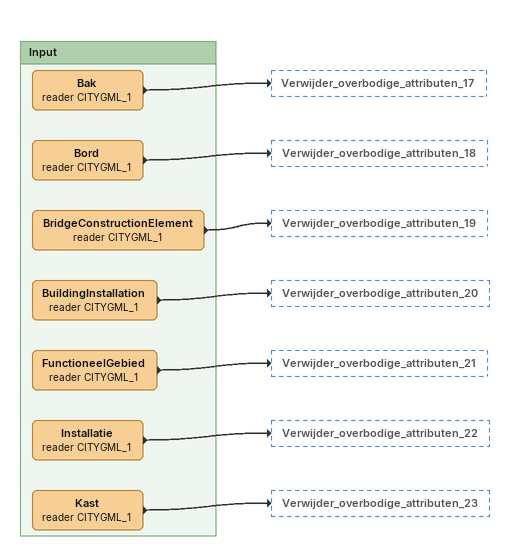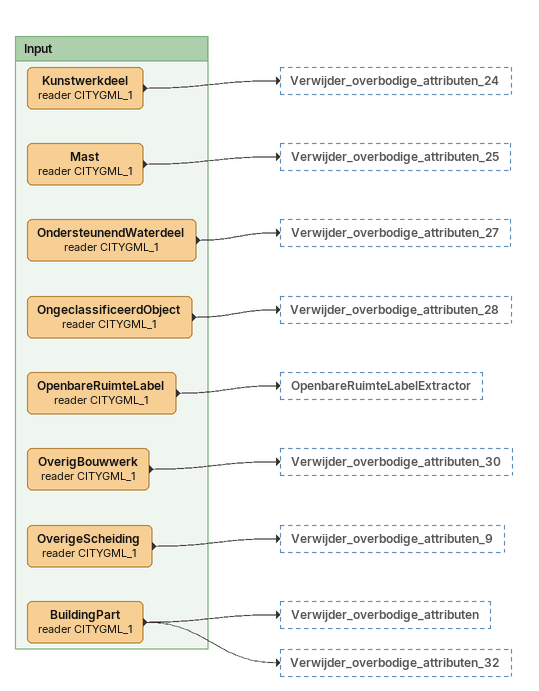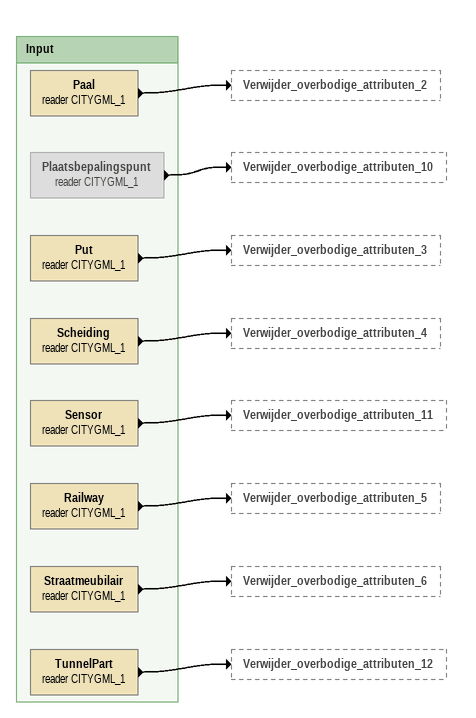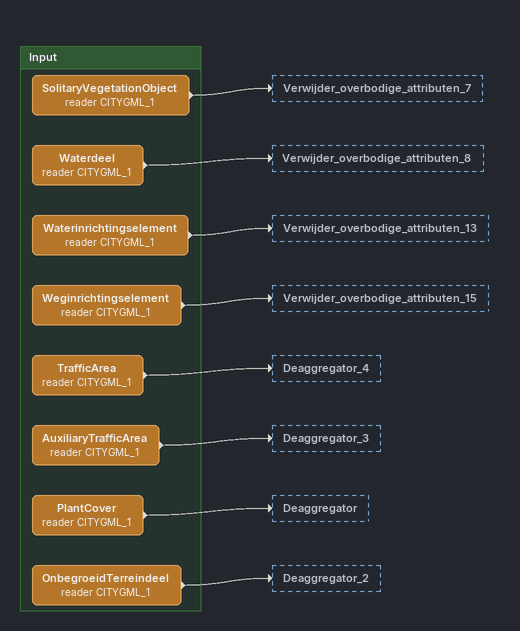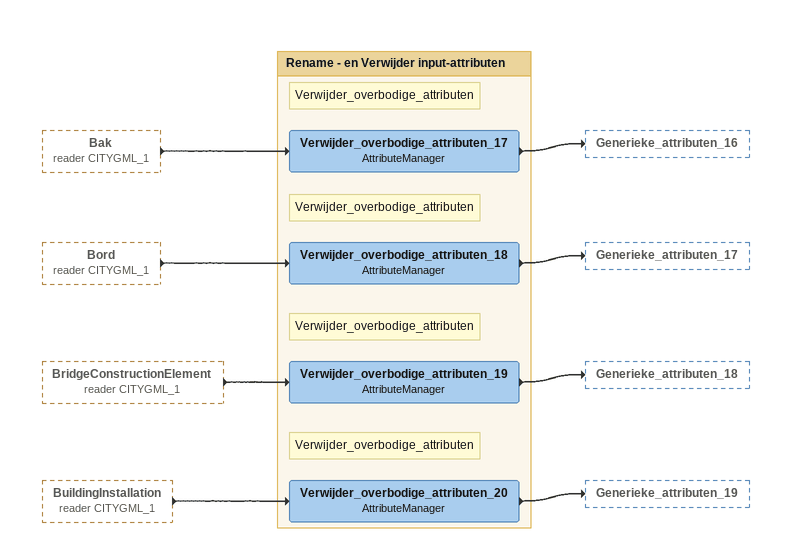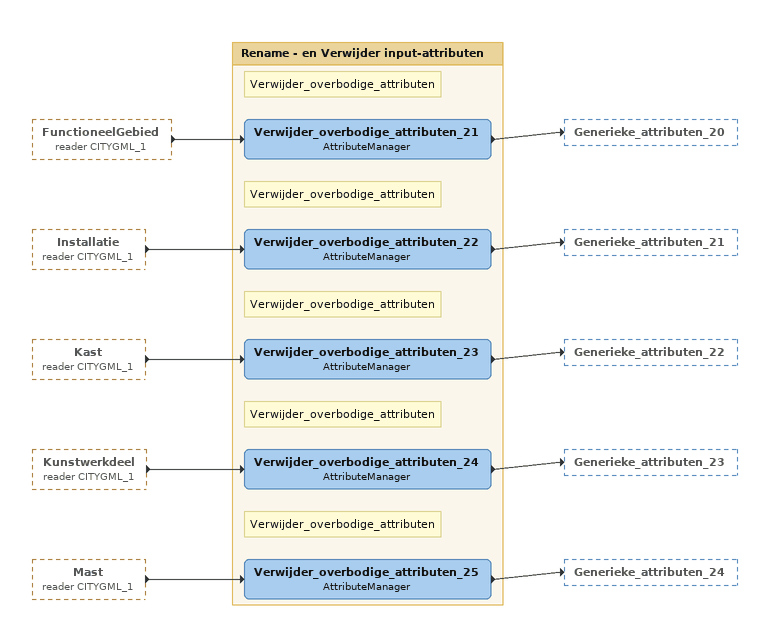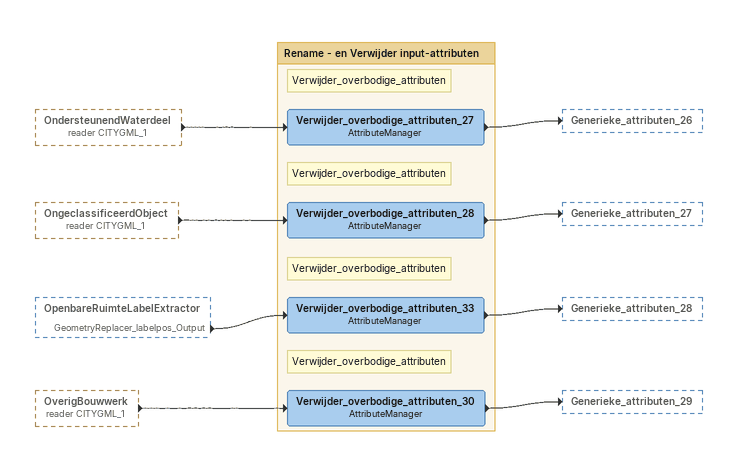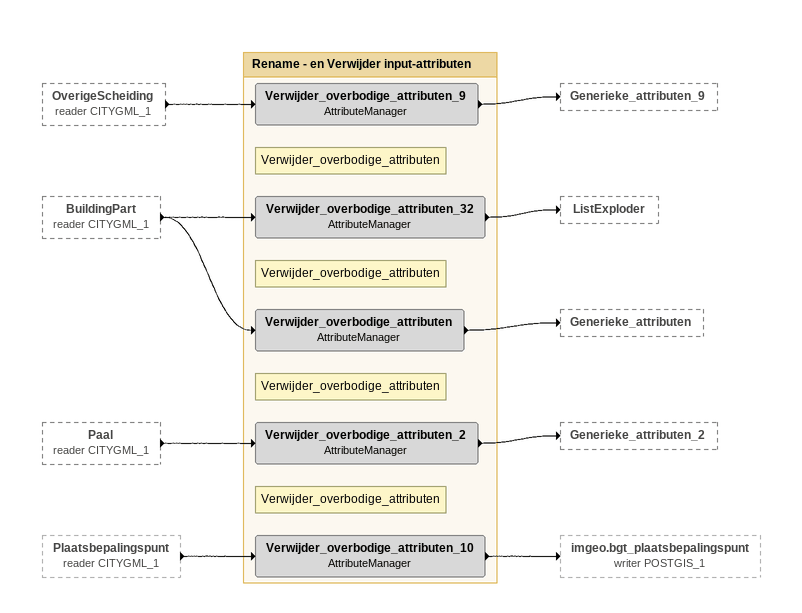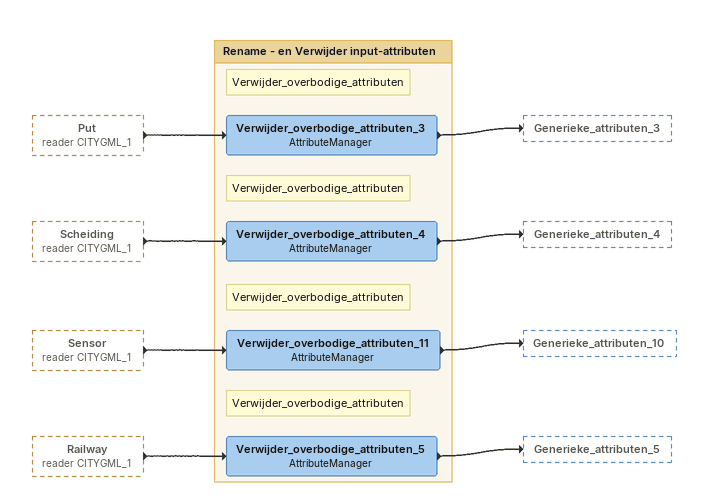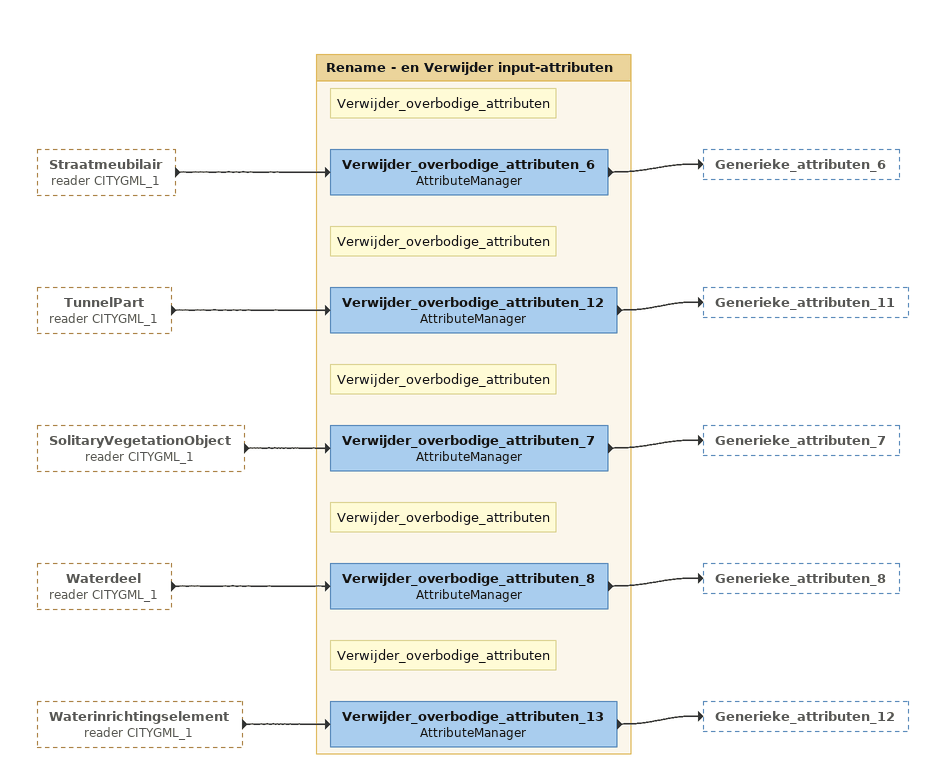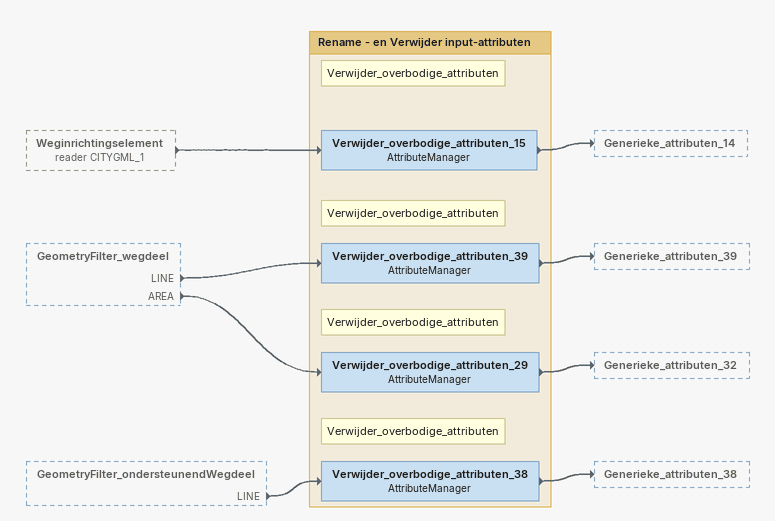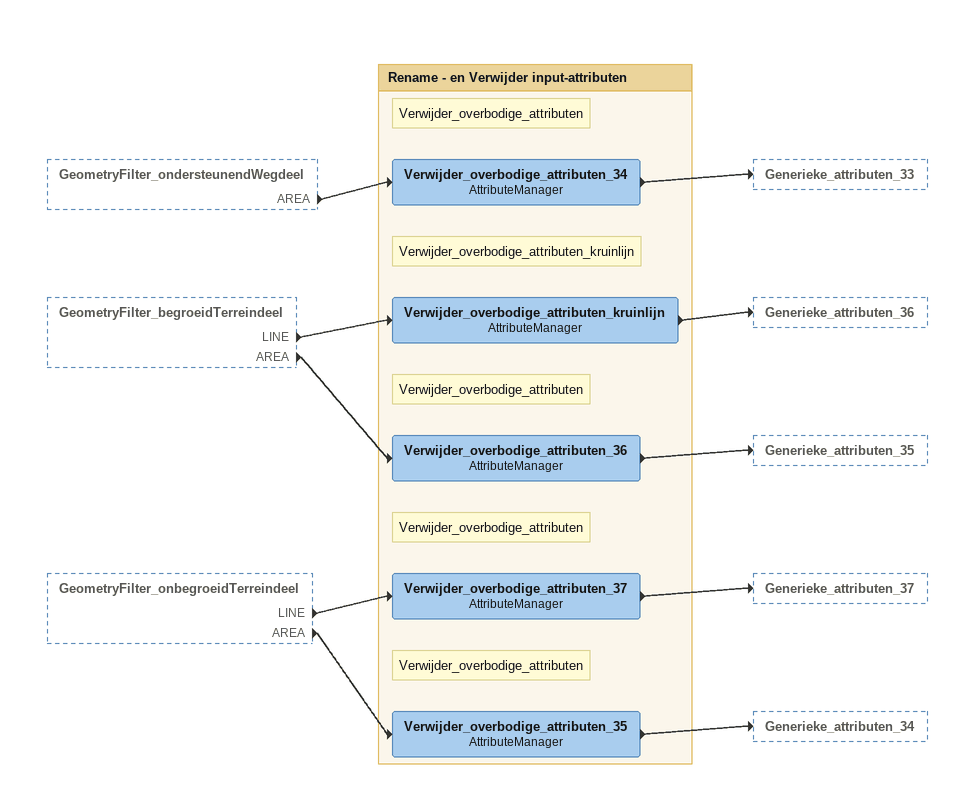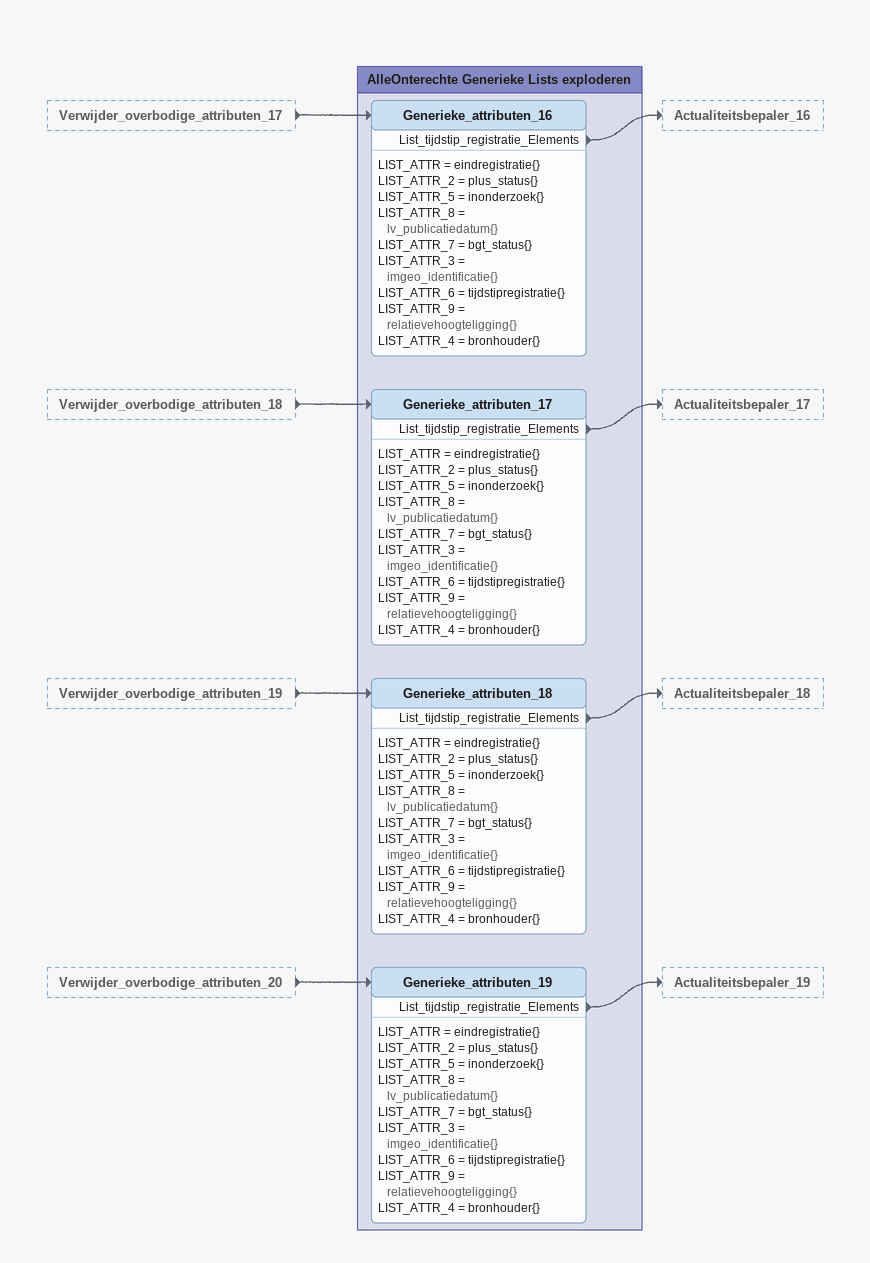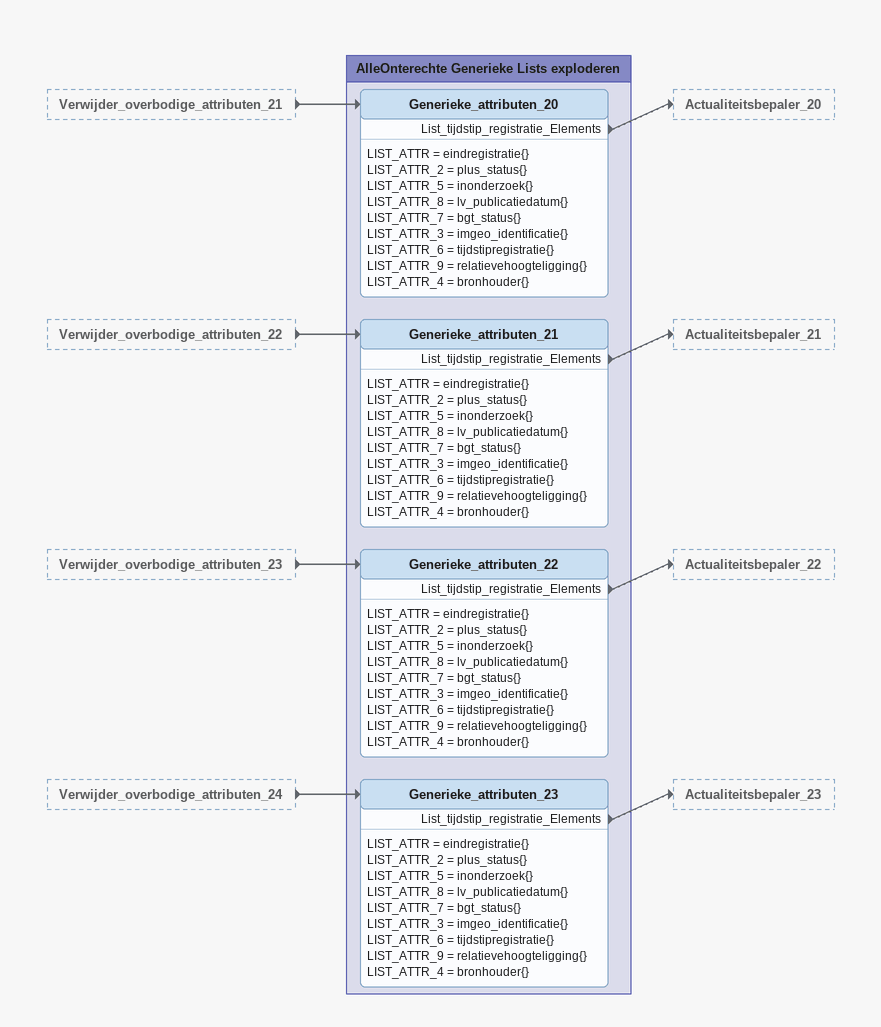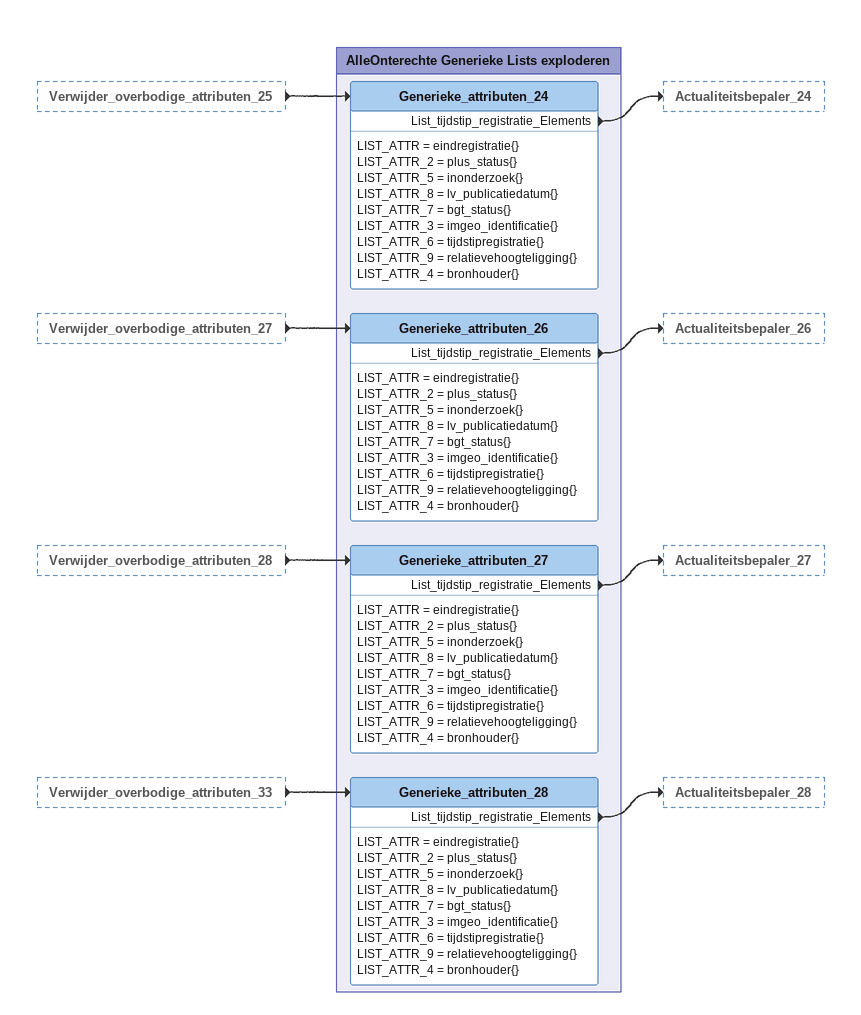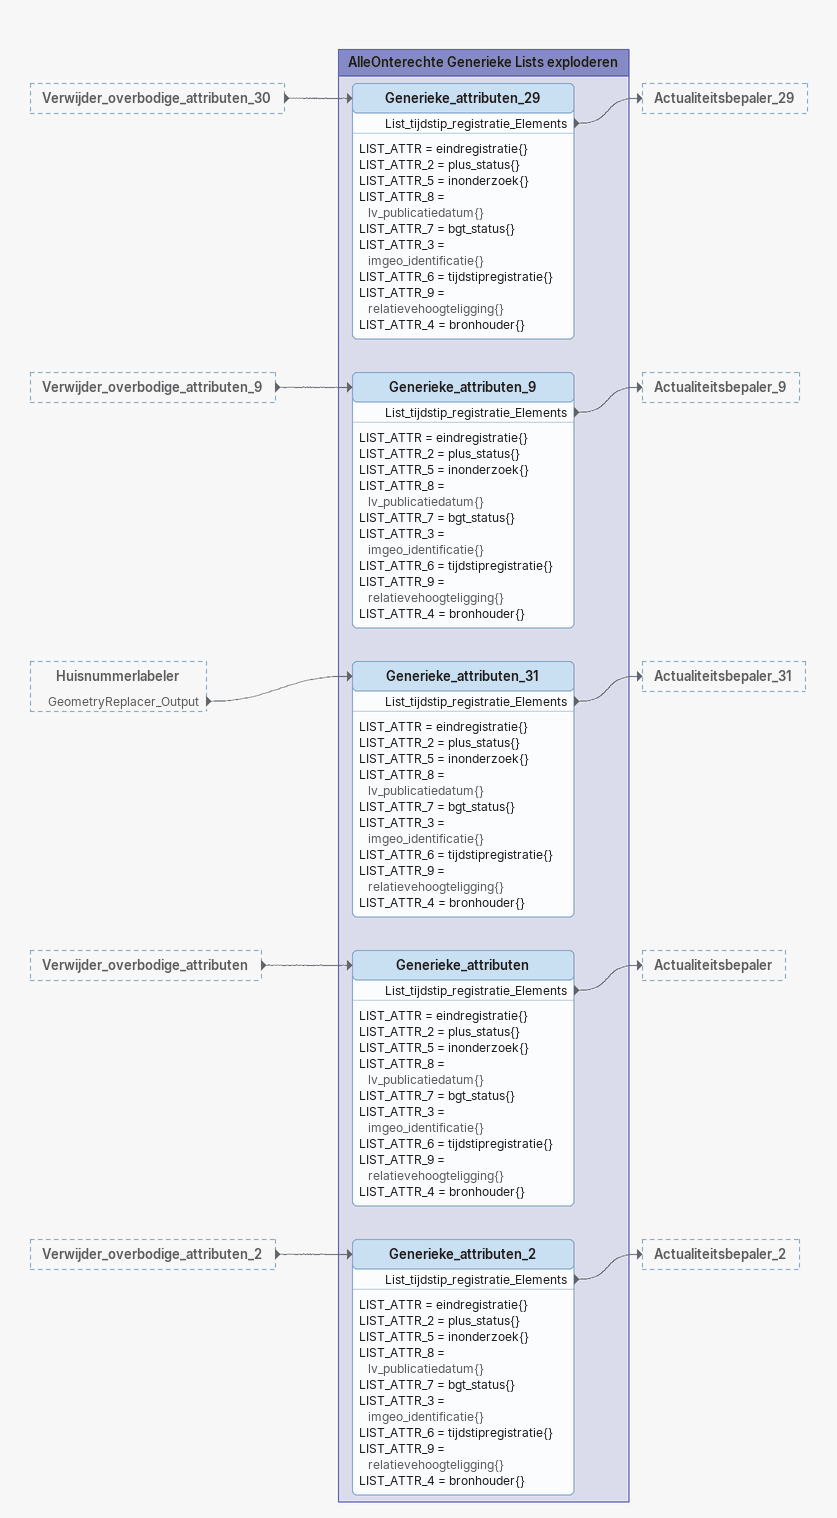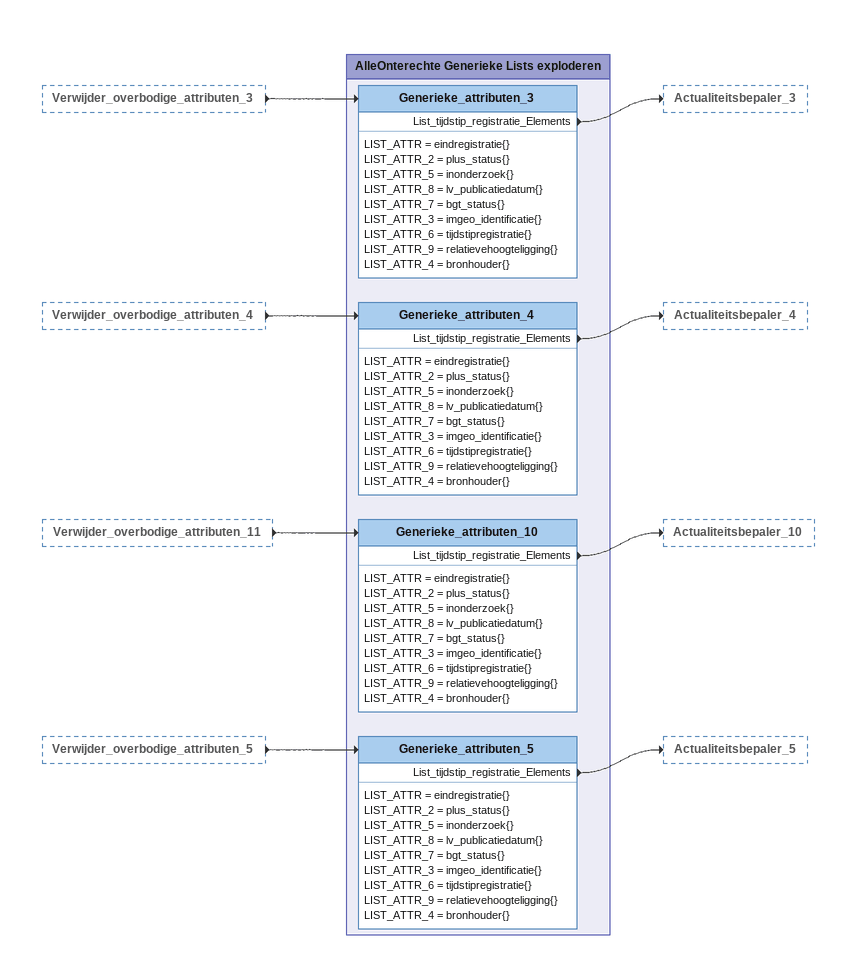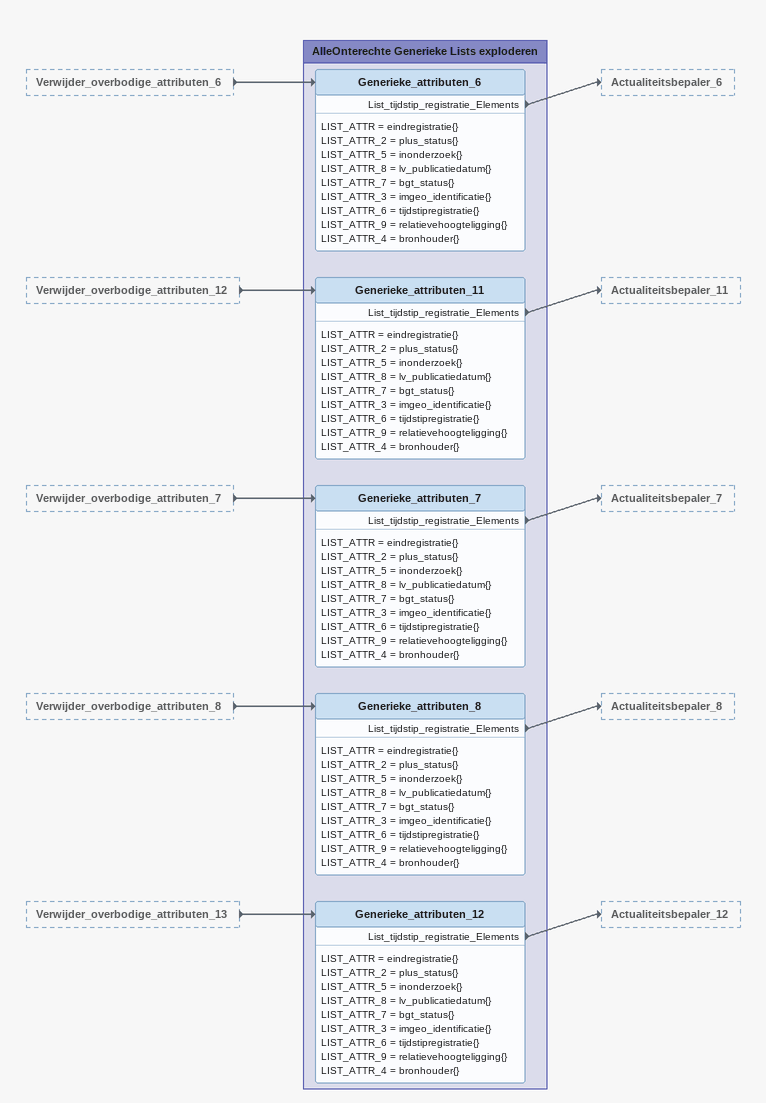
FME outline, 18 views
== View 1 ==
Bookmark: Input
Bak (reader CITYGML_1)
    -> Verwijder_overbodige_attributen_17
Bord (reader CITYGML_1)
    -> Verwijder_overbodige_attributen_18
BridgeConstructionElement (reader CITYGML_1)
    -> Verwijder_overbodige_attributen_19
BuildingInstallation (reader CITYGML_1)
    -> Verwijder_overbodige_attributen_20
FunctioneelGebied (reader CITYGML_1)
    -> Verwijder_overbodige_attributen_21
Installatie (reader CITYGML_1)
    -> Verwijder_overbodige_attributen_22
Kast (reader CITYGML_1)
    -> Verwijder_overbodige_attributen_23

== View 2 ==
Bookmark: Input
Kunstwerkdeel (reader CITYGML_1)
    -> Verwijder_overbodige_attributen_24
Mast (reader CITYGML_1)
    -> Verwijder_overbodige_attributen_25
OndersteunendWaterdeel (reader CITYGML_1)
    -> Verwijder_overbodige_attributen_27
OngeclassificeerdObject (reader CITYGML_1)
    -> Verwijder_overbodige_attributen_28
OpenbareRuimteLabel (reader CITYGML_1)
    -> OpenbareRuimteLabelExtractor
OverigBouwwerk (reader CITYGML_1)
    -> Verwijder_overbodige_attributen_30
OverigeScheiding (reader CITYGML_1)
    -> Verwijder_overbodige_attributen_9
BuildingPart (reader CITYGML_1)
    -> Verwijder_overbodige_attributen
    -> Verwijder_overbodige_attributen_32

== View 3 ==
Bookmark: Input
Paal (reader CITYGML_1)
    -> Verwijder_overbodige_attributen_2
Plaatsbepalingspunt (reader CITYGML_1) [off]
    -> Verwijder_overbodige_attributen_10
Put (reader CITYGML_1)
    -> Verwijder_overbodige_attributen_3
Scheiding (reader CITYGML_1)
    -> Verwijder_overbodige_attributen_4
Sensor (reader CITYGML_1)
    -> Verwijder_overbodige_attributen_11
Railway (reader CITYGML_1)
    -> Verwijder_overbodige_attributen_5
Straatmeubilair (reader CITYGML_1)
    -> Verwijder_overbodige_attributen_6
TunnelPart (reader CITYGML_1)
    -> Verwijder_overbodige_attributen_12

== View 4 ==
Bookmark: Input
SolitaryVegetationObject (reader CITYGML_1)
    -> Verwijder_overbodige_attributen_7
Waterdeel (reader CITYGML_1)
    -> Verwijder_overbodige_attributen_8
Waterinrichtingselement (reader CITYGML_1)
    -> Verwijder_overbodige_attributen_13
Weginrichtingselement (reader CITYGML_1)
    -> Verwijder_overbodige_attributen_15
TrafficArea (reader CITYGML_1)
    -> Deaggregator_4
AuxiliaryTrafficArea (reader CITYGML_1)
    -> Deaggregator_3
PlantCover (reader CITYGML_1)
    -> Deaggregator
OnbegroeidTerreindeel (reader CITYGML_1)
    -> Deaggregator_2

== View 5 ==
Bak (reader CITYGML_1) [outside]
    -> Verwijder_overbodige_attributen_17
Bord (reader CITYGML_1) [outside]
    -> Verwijder_overbodige_attributen_18
BridgeConstructionElement (reader CITYGML_1) [outside]
    -> Verwijder_overbodige_attributen_19
BuildingInstallation (reader CITYGML_1) [outside]
    -> Verwijder_overbodige_attributen_20

Bookmark: Rename - en Verwijder input-attributen
Note: Verwijder_overbodige_attributen
Verwijder_overbodige_attributen_17: AttributeManager
    -> Generieke_attributen_16
Note: Verwijder_overbodige_attributen
Verwijder_overbodige_attributen_18: AttributeManager
    -> Generieke_attributen_17
Note: Verwijder_overbodige_attributen
Verwijder_overbodige_attributen_19: AttributeManager
    -> Generieke_attributen_18
Note: Verwijder_overbodige_attributen
Verwijder_overbodige_attributen_20: AttributeManager
    -> Generieke_attributen_19

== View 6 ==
FunctioneelGebied (reader CITYGML_1) [outside]
    -> Verwijder_overbodige_attributen_21
Installatie (reader CITYGML_1) [outside]
    -> Verwijder_overbodige_attributen_22
Kast (reader CITYGML_1) [outside]
    -> Verwijder_overbodige_attributen_23
Kunstwerkdeel (reader CITYGML_1) [outside]
    -> Verwijder_overbodige_attributen_24
Mast (reader CITYGML_1) [outside]
    -> Verwijder_overbodige_attributen_25

Bookmark: Rename - en Verwijder input-attributen
Note: Verwijder_overbodige_attributen
Verwijder_overbodige_attributen_21: AttributeManager
    -> Generieke_attributen_20
Note: Verwijder_overbodige_attributen
Verwijder_overbodige_attributen_22: AttributeManager
    -> Generieke_attributen_21
Note: Verwijder_overbodige_attributen
Verwijder_overbodige_attributen_23: AttributeManager
    -> Generieke_attributen_22
Note: Verwijder_overbodige_attributen
Verwijder_overbodige_attributen_24: AttributeManager
    -> Generieke_attributen_23
Note: Verwijder_overbodige_attributen
Verwijder_overbodige_attributen_25: AttributeManager
    -> Generieke_attributen_24

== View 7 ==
OndersteunendWaterdeel (reader CITYGML_1) [outside]
    -> Verwijder_overbodige_attributen_27
OngeclassificeerdObject (reader CITYGML_1) [outside]
    -> Verwijder_overbodige_attributen_28
OpenbareRuimteLabelExtractor [outside]
    GeometryReplacer_labelpos_Output -> Verwijder_overbodige_attributen_33
OverigBouwwerk (reader CITYGML_1) [outside]
    -> Verwijder_overbodige_attributen_30

Bookmark: Rename - en Verwijder input-attributen
Note: Verwijder_overbodige_attributen
Verwijder_overbodige_attributen_27: AttributeManager
    -> Generieke_attributen_26
Note: Verwijder_overbodige_attributen
Verwijder_overbodige_attributen_28: AttributeManager
    -> Generieke_attributen_27
Note: Verwijder_overbodige_attributen
Verwijder_overbodige_attributen_33: AttributeManager
    -> Generieke_attributen_28
Note: Verwijder_overbodige_attributen
Verwijder_overbodige_attributen_30: AttributeManager
    -> Generieke_attributen_29

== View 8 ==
OverigeScheiding (reader CITYGML_1) [outside]
    -> Verwijder_overbodige_attributen_9
BuildingPart (reader CITYGML_1) [outside]
    -> Verwijder_overbodige_attributen
    -> Verwijder_overbodige_attributen_32
Paal (reader CITYGML_1) [outside]
    -> Verwijder_overbodige_attributen_2
Plaatsbepalingspunt (reader CITYGML_1) [outside]
    -> Verwijder_overbodige_attributen_10

Bookmark: Rename - en Verwijder input-attributen
Verwijder_overbodige_attributen_9: AttributeManager
    -> Generieke_attributen_9
Note: Verwijder_overbodige_attributen
Verwijder_overbodige_attributen_32: AttributeManager
    -> ListExploder
Note: Verwijder_overbodige_attributen
Verwijder_overbodige_attributen: AttributeManager
    -> Generieke_attributen
Note: Verwijder_overbodige_attributen
Verwijder_overbodige_attributen_2: AttributeManager
    -> Generieke_attributen_2
Note: Verwijder_overbodige_attributen
Verwijder_overbodige_attributen_10: AttributeManager
    -> imgeo.bgt_plaatsbepalingspunt (writer POSTGIS_1)

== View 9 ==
Put (reader CITYGML_1) [outside]
    -> Verwijder_overbodige_attributen_3
Scheiding (reader CITYGML_1) [outside]
    -> Verwijder_overbodige_attributen_4
Sensor (reader CITYGML_1) [outside]
    -> Verwijder_overbodige_attributen_11
Railway (reader CITYGML_1) [outside]
    -> Verwijder_overbodige_attributen_5

Bookmark: Rename - en Verwijder input-attributen
Note: Verwijder_overbodige_attributen
Verwijder_overbodige_attributen_3: AttributeManager
    -> Generieke_attributen_3
Note: Verwijder_overbodige_attributen
Verwijder_overbodige_attributen_4: AttributeManager
    -> Generieke_attributen_4
Note: Verwijder_overbodige_attributen
Verwijder_overbodige_attributen_11: AttributeManager
    -> Generieke_attributen_10
Note: Verwijder_overbodige_attributen
Verwijder_overbodige_attributen_5: AttributeManager
    -> Generieke_attributen_5

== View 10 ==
Straatmeubilair (reader CITYGML_1) [outside]
    -> Verwijder_overbodige_attributen_6
TunnelPart (reader CITYGML_1) [outside]
    -> Verwijder_overbodige_attributen_12
SolitaryVegetationObject (reader CITYGML_1) [outside]
    -> Verwijder_overbodige_attributen_7
Waterdeel (reader CITYGML_1) [outside]
    -> Verwijder_overbodige_attributen_8
Waterinrichtingselement (reader CITYGML_1) [outside]
    -> Verwijder_overbodige_attributen_13

Bookmark: Rename - en Verwijder input-attributen
Note: Verwijder_overbodige_attributen
Verwijder_overbodige_attributen_6: AttributeManager
    -> Generieke_attributen_6
Note: Verwijder_overbodige_attributen
Verwijder_overbodige_attributen_12: AttributeManager
    -> Generieke_attributen_11
Note: Verwijder_overbodige_attributen
Verwijder_overbodige_attributen_7: AttributeManager
    -> Generieke_attributen_7
Note: Verwijder_overbodige_attributen
Verwijder_overbodige_attributen_8: AttributeManager
    -> Generieke_attributen_8
Note: Verwijder_overbodige_attributen
Verwijder_overbodige_attributen_13: AttributeManager
    -> Generieke_attributen_12

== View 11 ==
Weginrichtingselement (reader CITYGML_1) [outside]
    -> Verwijder_overbodige_attributen_15
GeometryFilter_wegdeel [outside]
    LINE -> Verwijder_overbodige_attributen_39
    AREA -> Verwijder_overbodige_attributen_29
GeometryFilter_ondersteunendWegdeel [outside]
    LINE -> Verwijder_overbodige_attributen_38

Bookmark: Rename - en Verwijder input-attributen
Note: Verwijder_overbodige_attributen
Verwijder_overbodige_attributen_15: AttributeManager
    -> Generieke_attributen_14
Note: Verwijder_overbodige_attributen
Verwijder_overbodige_attributen_39: AttributeManager
    -> Generieke_attributen_39
Note: Verwijder_overbodige_attributen
Verwijder_overbodige_attributen_29: AttributeManager
    -> Generieke_attributen_32
Note: Verwijder_overbodige_attributen
Verwijder_overbodige_attributen_38: AttributeManager
    -> Generieke_attributen_38

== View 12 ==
GeometryFilter_ondersteunendWegdeel [outside]
    AREA -> Verwijder_overbodige_attributen_34
GeometryFilter_begroeidTerreindeel [outside]
    LINE -> Verwijder_overbodige_attributen_kruinlijn
    AREA -> Verwijder_overbodige_attributen_36
GeometryFilter_onbegroeidTerreindeel [outside]
    LINE -> Verwijder_overbodige_attributen_37
    AREA -> Verwijder_overbodige_attributen_35

Bookmark: Rename - en Verwijder input-attributen
Note: Verwijder_overbodige_attributen
Verwijder_overbodige_attributen_34: AttributeManager
    -> Generieke_attributen_33
Note: Verwijder_overbodige_attributen_kruinlijn
Verwijder_overbodige_attributen_kruinlijn: AttributeManager
    -> Generieke_attributen_36
Note: Verwijder_overbodige_attributen
Verwijder_overbodige_attributen_36: AttributeManager
    -> Generieke_attributen_35
Note: Verwijder_overbodige_attributen
Verwijder_overbodige_attributen_37: AttributeManager
    -> Generieke_attributen_37
Note: Verwijder_overbodige_attributen
Verwijder_overbodige_attributen_35: AttributeManager
    -> Generieke_attributen_34

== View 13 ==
Verwijder_overbodige_attributen_17 [outside]
    -> Generieke_attributen_16
Verwijder_overbodige_attributen_18 [outside]
    -> Generieke_attributen_17
Verwijder_overbodige_attributen_19 [outside]
    -> Generieke_attributen_18
Verwijder_overbodige_attributen_20 [outside]
    -> Generieke_attributen_19

Bookmark: AlleOnterechte Generieke Lists exploderen
Generieke_attributen_16
    LIST_ATTR = eindregistratie{}
    LIST_ATTR_2 = plus_status{}
    LIST_ATTR_5 = inonderzoek{}
    LIST_ATTR_8 = lv_publicatiedatum{}
    LIST_ATTR_7 = bgt_status{}
    LIST_ATTR_3 = imgeo_identificatie{}
    LIST_ATTR_6 = tijdstipregistratie{}
    LIST_ATTR_9 = relatievehoogteligging{}
    LIST_ATTR_4 = bronhouder{}
    List_tijdstip_registratie_Elements -> Actualiteitsbepaler_16
Generieke_attributen_17
    LIST_ATTR = eindregistratie{}
    LIST_ATTR_2 = plus_status{}
    LIST_ATTR_5 = inonderzoek{}
    LIST_ATTR_8 = lv_publicatiedatum{}
    LIST_ATTR_7 = bgt_status{}
    LIST_ATTR_3 = imgeo_identificatie{}
    LIST_ATTR_6 = tijdstipregistratie{}
    LIST_ATTR_9 = relatievehoogteligging{}
    LIST_ATTR_4 = bronhouder{}
    List_tijdstip_registratie_Elements -> Actualiteitsbepaler_17
Generieke_attributen_18
    LIST_ATTR = eindregistratie{}
    LIST_ATTR_2 = plus_status{}
    LIST_ATTR_5 = inonderzoek{}
    LIST_ATTR_8 = lv_publicatiedatum{}
    LIST_ATTR_7 = bgt_status{}
    LIST_ATTR_3 = imgeo_identificatie{}
    LIST_ATTR_6 = tijdstipregistratie{}
    LIST_ATTR_9 = relatievehoogteligging{}
    LIST_ATTR_4 = bronhouder{}
    List_tijdstip_registratie_Elements -> Actualiteitsbepaler_18
Generieke_attributen_19
    LIST_ATTR = eindregistratie{}
    LIST_ATTR_2 = plus_status{}
    LIST_ATTR_5 = inonderzoek{}
    LIST_ATTR_8 = lv_publicatiedatum{}
    LIST_ATTR_7 = bgt_status{}
    LIST_ATTR_3 = imgeo_identificatie{}
    LIST_ATTR_6 = tijdstipregistratie{}
    LIST_ATTR_9 = relatievehoogteligging{}
    LIST_ATTR_4 = bronhouder{}
    List_tijdstip_registratie_Elements -> Actualiteitsbepaler_19

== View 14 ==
Verwijder_overbodige_attributen_21 [outside]
    -> Generieke_attributen_20
Verwijder_overbodige_attributen_22 [outside]
    -> Generieke_attributen_21
Verwijder_overbodige_attributen_23 [outside]
    -> Generieke_attributen_22
Verwijder_overbodige_attributen_24 [outside]
    -> Generieke_attributen_23

Bookmark: AlleOnterechte Generieke Lists exploderen
Generieke_attributen_20
    LIST_ATTR = eindregistratie{}
    LIST_ATTR_2 = plus_status{}
    LIST_ATTR_5 = inonderzoek{}
    LIST_ATTR_8 = lv_publicatiedatum{}
    LIST_ATTR_7 = bgt_status{}
    LIST_ATTR_3 = imgeo_identificatie{}
    LIST_ATTR_6 = tijdstipregistratie{}
    LIST_ATTR_9 = relatievehoogteligging{}
    LIST_ATTR_4 = bronhouder{}
    List_tijdstip_registratie_Elements -> Actualiteitsbepaler_20
Generieke_attributen_21
    LIST_ATTR = eindregistratie{}
    LIST_ATTR_2 = plus_status{}
    LIST_ATTR_5 = inonderzoek{}
    LIST_ATTR_8 = lv_publicatiedatum{}
    LIST_ATTR_7 = bgt_status{}
    LIST_ATTR_3 = imgeo_identificatie{}
    LIST_ATTR_6 = tijdstipregistratie{}
    LIST_ATTR_9 = relatievehoogteligging{}
    LIST_ATTR_4 = bronhouder{}
    List_tijdstip_registratie_Elements -> Actualiteitsbepaler_21
Generieke_attributen_22
    LIST_ATTR = eindregistratie{}
    LIST_ATTR_2 = plus_status{}
    LIST_ATTR_5 = inonderzoek{}
    LIST_ATTR_8 = lv_publicatiedatum{}
    LIST_ATTR_7 = bgt_status{}
    LIST_ATTR_3 = imgeo_identificatie{}
    LIST_ATTR_6 = tijdstipregistratie{}
    LIST_ATTR_9 = relatievehoogteligging{}
    LIST_ATTR_4 = bronhouder{}
    List_tijdstip_registratie_Elements -> Actualiteitsbepaler_22
Generieke_attributen_23
    LIST_ATTR = eindregistratie{}
    LIST_ATTR_2 = plus_status{}
    LIST_ATTR_5 = inonderzoek{}
    LIST_ATTR_8 = lv_publicatiedatum{}
    LIST_ATTR_7 = bgt_status{}
    LIST_ATTR_3 = imgeo_identificatie{}
    LIST_ATTR_6 = tijdstipregistratie{}
    LIST_ATTR_9 = relatievehoogteligging{}
    LIST_ATTR_4 = bronhouder{}
    List_tijdstip_registratie_Elements -> Actualiteitsbepaler_23

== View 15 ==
Verwijder_overbodige_attributen_25 [outside]
    -> Generieke_attributen_24
Verwijder_overbodige_attributen_27 [outside]
    -> Generieke_attributen_26
Verwijder_overbodige_attributen_28 [outside]
    -> Generieke_attributen_27
Verwijder_overbodige_attributen_33 [outside]
    -> Generieke_attributen_28

Bookmark: AlleOnterechte Generieke Lists exploderen
Generieke_attributen_24
    LIST_ATTR = eindregistratie{}
    LIST_ATTR_2 = plus_status{}
    LIST_ATTR_5 = inonderzoek{}
    LIST_ATTR_8 = lv_publicatiedatum{}
    LIST_ATTR_7 = bgt_status{}
    LIST_ATTR_3 = imgeo_identificatie{}
    LIST_ATTR_6 = tijdstipregistratie{}
    LIST_ATTR_9 = relatievehoogteligging{}
    LIST_ATTR_4 = bronhouder{}
    List_tijdstip_registratie_Elements -> Actualiteitsbepaler_24
Generieke_attributen_26
    LIST_ATTR = eindregistratie{}
    LIST_ATTR_2 = plus_status{}
    LIST_ATTR_5 = inonderzoek{}
    LIST_ATTR_8 = lv_publicatiedatum{}
    LIST_ATTR_7 = bgt_status{}
    LIST_ATTR_3 = imgeo_identificatie{}
    LIST_ATTR_6 = tijdstipregistratie{}
    LIST_ATTR_9 = relatievehoogteligging{}
    LIST_ATTR_4 = bronhouder{}
    List_tijdstip_registratie_Elements -> Actualiteitsbepaler_26
Generieke_attributen_27
    LIST_ATTR = eindregistratie{}
    LIST_ATTR_2 = plus_status{}
    LIST_ATTR_5 = inonderzoek{}
    LIST_ATTR_8 = lv_publicatiedatum{}
    LIST_ATTR_7 = bgt_status{}
    LIST_ATTR_3 = imgeo_identificatie{}
    LIST_ATTR_6 = tijdstipregistratie{}
    LIST_ATTR_9 = relatievehoogteligging{}
    LIST_ATTR_4 = bronhouder{}
    List_tijdstip_registratie_Elements -> Actualiteitsbepaler_27
Generieke_attributen_28
    LIST_ATTR = eindregistratie{}
    LIST_ATTR_2 = plus_status{}
    LIST_ATTR_5 = inonderzoek{}
    LIST_ATTR_8 = lv_publicatiedatum{}
    LIST_ATTR_7 = bgt_status{}
    LIST_ATTR_3 = imgeo_identificatie{}
    LIST_ATTR_6 = tijdstipregistratie{}
    LIST_ATTR_9 = relatievehoogteligging{}
    LIST_ATTR_4 = bronhouder{}
    List_tijdstip_registratie_Elements -> Actualiteitsbepaler_28

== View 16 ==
Verwijder_overbodige_attributen_30 [outside]
    -> Generieke_attributen_29
Verwijder_overbodige_attributen_9 [outside]
    -> Generieke_attributen_9
Huisnummerlabeler [outside]
    GeometryReplacer_Output -> Generieke_attributen_31
Verwijder_overbodige_attributen [outside]
    -> Generieke_attributen
Verwijder_overbodige_attributen_2 [outside]
    -> Generieke_attributen_2

Bookmark: AlleOnterechte Generieke Lists exploderen
Generieke_attributen_29
    LIST_ATTR = eindregistratie{}
    LIST_ATTR_2 = plus_status{}
    LIST_ATTR_5 = inonderzoek{}
    LIST_ATTR_8 = lv_publicatiedatum{}
    LIST_ATTR_7 = bgt_status{}
    LIST_ATTR_3 = imgeo_identificatie{}
    LIST_ATTR_6 = tijdstipregistratie{}
    LIST_ATTR_9 = relatievehoogteligging{}
    LIST_ATTR_4 = bronhouder{}
    List_tijdstip_registratie_Elements -> Actualiteitsbepaler_29
Generieke_attributen_9
    LIST_ATTR = eindregistratie{}
    LIST_ATTR_2 = plus_status{}
    LIST_ATTR_5 = inonderzoek{}
    LIST_ATTR_8 = lv_publicatiedatum{}
    LIST_ATTR_7 = bgt_status{}
    LIST_ATTR_3 = imgeo_identificatie{}
    LIST_ATTR_6 = tijdstipregistratie{}
    LIST_ATTR_9 = relatievehoogteligging{}
    LIST_ATTR_4 = bronhouder{}
    List_tijdstip_registratie_Elements -> Actualiteitsbepaler_9
Generieke_attributen_31
    LIST_ATTR = eindregistratie{}
    LIST_ATTR_2 = plus_status{}
    LIST_ATTR_5 = inonderzoek{}
    LIST_ATTR_8 = lv_publicatiedatum{}
    LIST_ATTR_7 = bgt_status{}
    LIST_ATTR_3 = imgeo_identificatie{}
    LIST_ATTR_6 = tijdstipregistratie{}
    LIST_ATTR_9 = relatievehoogteligging{}
    LIST_ATTR_4 = bronhouder{}
    List_tijdstip_registratie_Elements -> Actualiteitsbepaler_31
Generieke_attributen
    LIST_ATTR = eindregistratie{}
    LIST_ATTR_2 = plus_status{}
    LIST_ATTR_5 = inonderzoek{}
    LIST_ATTR_8 = lv_publicatiedatum{}
    LIST_ATTR_7 = bgt_status{}
    LIST_ATTR_3 = imgeo_identificatie{}
    LIST_ATTR_6 = tijdstipregistratie{}
    LIST_ATTR_9 = relatievehoogteligging{}
    LIST_ATTR_4 = bronhouder{}
    List_tijdstip_registratie_Elements -> Actualiteitsbepaler
Generieke_attributen_2
    LIST_ATTR = eindregistratie{}
    LIST_ATTR_2 = plus_status{}
    LIST_ATTR_5 = inonderzoek{}
    LIST_ATTR_8 = lv_publicatiedatum{}
    LIST_ATTR_7 = bgt_status{}
    LIST_ATTR_3 = imgeo_identificatie{}
    LIST_ATTR_6 = tijdstipregistratie{}
    LIST_ATTR_9 = relatievehoogteligging{}
    LIST_ATTR_4 = bronhouder{}
    List_tijdstip_registratie_Elements -> Actualiteitsbepaler_2

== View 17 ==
Verwijder_overbodige_attributen_3 [outside]
    -> Generieke_attributen_3
Verwijder_overbodige_attributen_4 [outside]
    -> Generieke_attributen_4
Verwijder_overbodige_attributen_11 [outside]
    -> Generieke_attributen_10
Verwijder_overbodige_attributen_5 [outside]
    -> Generieke_attributen_5

Bookmark: AlleOnterechte Generieke Lists exploderen
Generieke_attributen_3
    LIST_ATTR = eindregistratie{}
    LIST_ATTR_2 = plus_status{}
    LIST_ATTR_5 = inonderzoek{}
    LIST_ATTR_8 = lv_publicatiedatum{}
    LIST_ATTR_7 = bgt_status{}
    LIST_ATTR_3 = imgeo_identificatie{}
    LIST_ATTR_6 = tijdstipregistratie{}
    LIST_ATTR_9 = relatievehoogteligging{}
    LIST_ATTR_4 = bronhouder{}
    List_tijdstip_registratie_Elements -> Actualiteitsbepaler_3
Generieke_attributen_4
    LIST_ATTR = eindregistratie{}
    LIST_ATTR_2 = plus_status{}
    LIST_ATTR_5 = inonderzoek{}
    LIST_ATTR_8 = lv_publicatiedatum{}
    LIST_ATTR_7 = bgt_status{}
    LIST_ATTR_3 = imgeo_identificatie{}
    LIST_ATTR_6 = tijdstipregistratie{}
    LIST_ATTR_9 = relatievehoogteligging{}
    LIST_ATTR_4 = bronhouder{}
    List_tijdstip_registratie_Elements -> Actualiteitsbepaler_4
Generieke_attributen_10
    LIST_ATTR = eindregistratie{}
    LIST_ATTR_2 = plus_status{}
    LIST_ATTR_5 = inonderzoek{}
    LIST_ATTR_8 = lv_publicatiedatum{}
    LIST_ATTR_7 = bgt_status{}
    LIST_ATTR_3 = imgeo_identificatie{}
    LIST_ATTR_6 = tijdstipregistratie{}
    LIST_ATTR_9 = relatievehoogteligging{}
    LIST_ATTR_4 = bronhouder{}
    List_tijdstip_registratie_Elements -> Actualiteitsbepaler_10
Generieke_attributen_5
    LIST_ATTR = eindregistratie{}
    LIST_ATTR_2 = plus_status{}
    LIST_ATTR_5 = inonderzoek{}
    LIST_ATTR_8 = lv_publicatiedatum{}
    LIST_ATTR_7 = bgt_status{}
    LIST_ATTR_3 = imgeo_identificatie{}
    LIST_ATTR_6 = tijdstipregistratie{}
    LIST_ATTR_9 = relatievehoogteligging{}
    LIST_ATTR_4 = bronhouder{}
    List_tijdstip_registratie_Elements -> Actualiteitsbepaler_5

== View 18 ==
Verwijder_overbodige_attributen_6 [outside]
    -> Generieke_attributen_6
Verwijder_overbodige_attributen_12 [outside]
    -> Generieke_attributen_11
Verwijder_overbodige_attributen_7 [outside]
    -> Generieke_attributen_7
Verwijder_overbodige_attributen_8 [outside]
    -> Generieke_attributen_8
Verwijder_overbodige_attributen_13 [outside]
    -> Generieke_attributen_12

Bookmark: AlleOnterechte Generieke Lists exploderen
Generieke_attributen_6
    LIST_ATTR = eindregistratie{}
    LIST_ATTR_2 = plus_status{}
    LIST_ATTR_5 = inonderzoek{}
    LIST_ATTR_8 = lv_publicatiedatum{}
    LIST_ATTR_7 = bgt_status{}
    LIST_ATTR_3 = imgeo_identificatie{}
    LIST_ATTR_6 = tijdstipregistratie{}
    LIST_ATTR_9 = relatievehoogteligging{}
    LIST_ATTR_4 = bronhouder{}
    List_tijdstip_registratie_Elements -> Actualiteitsbepaler_6
Generieke_attributen_11
    LIST_ATTR = eindregistratie{}
    LIST_ATTR_2 = plus_status{}
    LIST_ATTR_5 = inonderzoek{}
    LIST_ATTR_8 = lv_publicatiedatum{}
    LIST_ATTR_7 = bgt_status{}
    LIST_ATTR_3 = imgeo_identificatie{}
    LIST_ATTR_6 = tijdstipregistratie{}
    LIST_ATTR_9 = relatievehoogteligging{}
    LIST_ATTR_4 = bronhouder{}
    List_tijdstip_registratie_Elements -> Actualiteitsbepaler_11
Generieke_attributen_7
    LIST_ATTR = eindregistratie{}
    LIST_ATTR_2 = plus_status{}
    LIST_ATTR_5 = inonderzoek{}
    LIST_ATTR_8 = lv_publicatiedatum{}
    LIST_ATTR_7 = bgt_status{}
    LIST_ATTR_3 = imgeo_identificatie{}
    LIST_ATTR_6 = tijdstipregistratie{}
    LIST_ATTR_9 = relatievehoogteligging{}
    LIST_ATTR_4 = bronhouder{}
    List_tijdstip_registratie_Elements -> Actualiteitsbepaler_7
Generieke_attributen_8
    LIST_ATTR = eindregistratie{}
    LIST_ATTR_2 = plus_status{}
    LIST_ATTR_5 = inonderzoek{}
    LIST_ATTR_8 = lv_publicatiedatum{}
    LIST_ATTR_7 = bgt_status{}
    LIST_ATTR_3 = imgeo_identificatie{}
    LIST_ATTR_6 = tijdstipregistratie{}
    LIST_ATTR_9 = relatievehoogteligging{}
    LIST_ATTR_4 = bronhouder{}
    List_tijdstip_registratie_Elements -> Actualiteitsbepaler_8
Generieke_attributen_12
    LIST_ATTR = eindregistratie{}
    LIST_ATTR_2 = plus_status{}
    LIST_ATTR_5 = inonderzoek{}
    LIST_ATTR_8 = lv_publicatiedatum{}
    LIST_ATTR_7 = bgt_status{}
    LIST_ATTR_3 = imgeo_identificatie{}
    LIST_ATTR_6 = tijdstipregistratie{}
    LIST_ATTR_9 = relatievehoogteligging{}
    LIST_ATTR_4 = bronhouder{}
    List_tijdstip_registratie_Elements -> Actualiteitsbepaler_12
